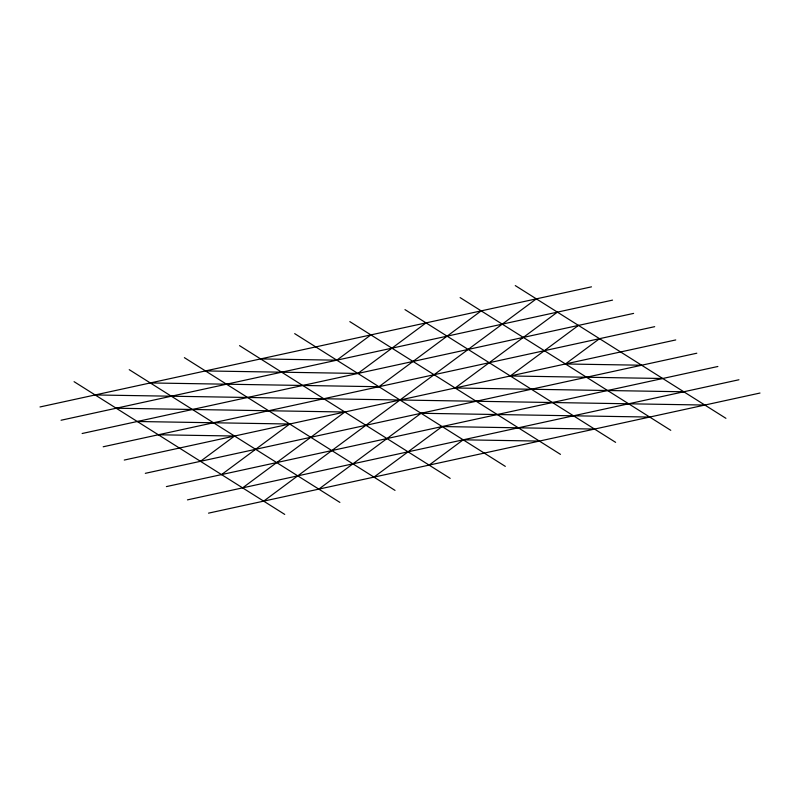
<?xml version="1.0" encoding="UTF-8"?>
<svg xmlns="http://www.w3.org/2000/svg" width="800" height="800" viewBox="0 0 800 800"><rect width="100%" height="100%" fill="white"/><g stroke="black" fill="none" stroke-linecap="round" stroke-linejoin="round"><path stroke-width="1.2" d="M200.47 461.32L234.56 436.03L158.34 434.77M370.89 334.89L336.81 360.18L260.59 358.92M221.54 474.59L289.7 424.02L137.28 421.5M426.04 322.88L357.87 373.45L205.44 370.93M242.6 487.87L344.85 412.01L116.21 408.22M481.18 310.87L378.94 386.73L150.3 382.94M263.67 501.14L536.33 298.86M318.82 489.13L421.06 413.27L649.7 417.06M557.4 312.13L455.15 387.99L683.79 391.78M373.96 477.12L442.13 426.55L594.56 429.07M578.46 325.41L510.3 375.98L662.72 378.5M429.11 465.11L463.19 439.82L539.41 441.08M599.53 338.68L565.44 363.97L641.66 365.23M40 406.96L591.48 286.85M61.06 420.24L612.55 300.12M82.13 433.51L633.61 313.4M103.19 446.78L654.68 326.67M124.26 460.06L675.74 339.94M145.32 473.33L696.81 353.22M166.39 486.6L717.87 366.49M187.45 499.88L738.94 379.76M208.52 513.15L760 393.04M95.15 394.95L704.85 405.05M515.27 285.59L725.92 418.32M460.12 297.6L670.77 430.33M404.97 309.61L615.62 442.35M349.82 321.62L560.47 454.36M294.68 333.63L505.32 466.37M239.53 345.64L450.18 478.38M184.38 357.65L395.03 490.39M129.23 369.67L339.88 502.4M74.08 381.68L284.73 514.41"/></g></svg>
